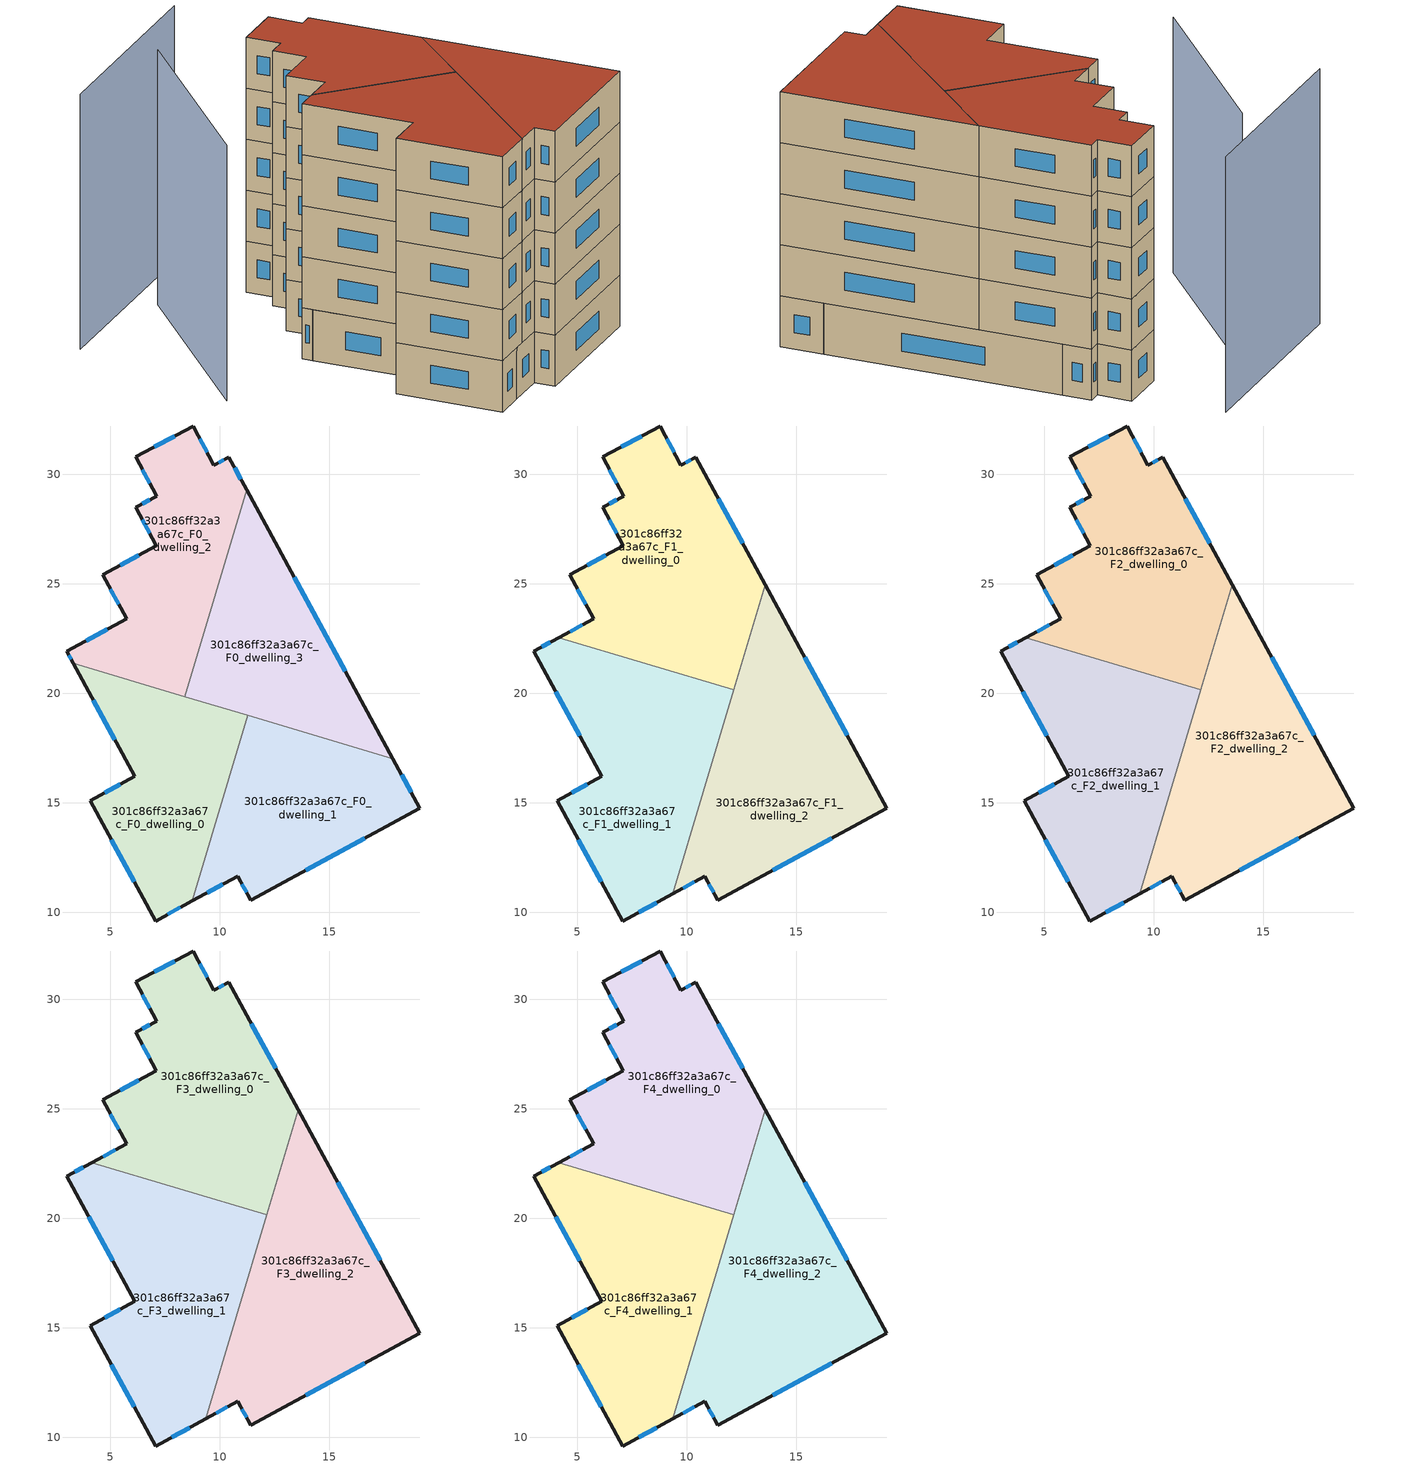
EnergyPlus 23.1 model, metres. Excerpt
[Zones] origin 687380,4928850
301c86ff32a3a67c_F0_dwelling_0
 floor ground (EU_floor_Construction): 11.28,18.98 8.75,10.51 7.06,9.59 4.07,15.09 6.11,16.21 3.3,21.37 z0
 wall outside (EU_wall_Construction): 3.3,21.37 6.11,16.21 4.07,15.09 7.06,9.59 8.75,10.51 z0:3
 wall to 301c86ff32a3a67c_F0_dwelling_1 (EU_wall_Construction): 8.75,10.51 11.28,18.98 z0:3
 wall to 301c86ff32a3a67c_F0_dwelling_2 (EU_wall_Construction): 8.4,19.84 3.3,21.37 z0:3
 wall to 301c86ff32a3a67c_F0_dwelling_3 (EU_wall_Construction): 11.28,18.98 8.4,19.84 z0:3
 window (EU_Window_Construction): 4.21,19.69 5.2,17.88 / 7.61,9.89 8.2,10.21 / 5.04,13.31 6.09,11.38 / 5.45,15.84 4.73,15.46 z0.98:2.02
301c86ff32a3a67c_F0_dwelling_1
 floor ground (EU_floor_Construction): 17.91,17 19.13,14.75 11.41,10.54 10.81,11.63 8.75,10.51 11.28,18.98 z0
 wall outside (EU_wall_Construction): 8.75,10.51 10.81,11.63 11.41,10.54 19.13,14.75 17.91,17 z0:3
 wall to 301c86ff32a3a67c_F0_dwelling_3 (EU_wall_Construction): 17.91,17 11.28,18.98 z0:3
 window (EU_Window_Construction): 18.73,15.49 18.3,16.27 / 13.92,11.91 16.62,13.39 / 11.01,11.28 11.21,10.9 / 9.42,10.88 10.14,11.27 z0.98:2.02
301c86ff32a3a67c_F0_dwelling_2
 floor ground (EU_floor_Construction): 10.4,30.78 11.22,29.28 8.4,19.84 3.3,21.37 3,21.92 5.74,23.41 4.64,25.41 7.1,26.75 6.15,28.49 7.11,29 6.15,30.79 8.78,32.2 9.72,30.41 z0
 wall outside (EU_wall_Construction): 11.22,29.28 10.4,30.78 9.72,30.41 8.78,32.2 6.15,30.79 7.11,29 6.15,28.49 7.1,26.75 4.64,25.41 5.74,23.41 3,21.92 3.3,21.37 z0:3
 wall to 301c86ff32a3a67c_F0_dwelling_3 (EU_wall_Construction): 8.4,19.84 11.22,29.28 z0:3
 window (EU_Window_Construction): 3.1,21.74 3.2,21.54 / 4.85,22.92 3.89,22.4 / 5,24.75 5.38,24.06 / 6.3,26.31 5.44,25.84 / 6.46,27.92 6.79,27.31 / 6.8,28.84 6.46,28.65 / 6.46,30.21 6.8,29.59 / 7.93,31.75 7.01,31.25 / 9.42,31 9.09,31.62 / 10.18,30.66 9.94,30.53 / 10.95,29.77 10.67,30.3 z0.98:2.02
301c86ff32a3a67c_F0_dwelling_3
 floor ground (EU_floor_Construction): 11.22,29.28 17.91,17 8.4,19.84 z0
 wall outside (EU_wall_Construction): 17.91,17 11.22,29.28 z0:3
 window (EU_Window_Construction): 15.73,21 13.39,25.29 z0.98:2.02
301c86ff32a3a67c_F1_dwelling_0
 floor to 301c86ff32a3a67c_F0_dwelling_2 (EU_floor_Construction): 10.4,30.78 11.22,29.28 8.79,21.15 4.14,22.53 5.74,23.41 4.64,25.41 7.1,26.75 6.15,28.49 7.11,29 6.15,30.79 8.78,32.2 9.72,30.41 z3
 floor to 301c86ff32a3a67c_F0_dwelling_3 (EU_floor_Construction): 11.22,29.28 13.57,24.96 12.14,20.15 8.79,21.15 z3
 wall outside (EU_wall_Construction): 13.57,24.96 10.4,30.78 9.72,30.41 8.78,32.2 6.15,30.79 7.11,29 6.15,28.49 7.1,26.75 4.64,25.41 5.74,23.41 4.14,22.53 z3:6
 wall to 301c86ff32a3a67c_F1_dwelling_1 (EU_wall_Construction): 4.14,22.53 12.14,20.15 z3:6
 wall to 301c86ff32a3a67c_F1_dwelling_2 (EU_wall_Construction): 12.14,20.15 13.57,24.96 z3:6
 window (EU_Window_Construction): 6.3,26.31 5.44,25.84 / 6.46,27.92 6.79,27.31 / 6.8,28.84 6.46,28.65 / 6.46,30.21 6.8,29.59 / 7.93,31.75 7.01,31.25 / 9.42,31 9.09,31.62 / 10.18,30.66 9.94,30.53 / 12.54,26.85 11.43,28.89 / 5.22,23.12 4.66,22.82 / 5,24.75 5.38,24.06 z3.98:5.02
301c86ff32a3a67c_F1_dwelling_1
 floor to 301c86ff32a3a67c_F0_dwelling_0 (EU_floor_Construction): 11.28,18.98 8.75,10.51 7.06,9.59 4.07,15.09 6.11,16.21 3.3,21.37 z3
 floor to 301c86ff32a3a67c_F0_dwelling_2 (EU_floor_Construction): 8.79,21.15 8.4,19.84 3.3,21.37 3,21.92 4.14,22.53 z3
 floor to 301c86ff32a3a67c_F0_dwelling_1 (EU_floor_Construction): 11.75,18.84 9.36,10.84 8.75,10.51 11.28,18.98 z3
 floor to 301c86ff32a3a67c_F0_dwelling_3 (EU_floor_Construction): 12.14,20.15 11.75,18.84 8.4,19.84 8.79,21.15 z3
 wall outside (EU_wall_Construction): 4.14,22.53 3,21.92 6.11,16.21 4.07,15.09 7.06,9.59 9.36,10.84 z3:6
 wall to 301c86ff32a3a67c_F1_dwelling_2 (EU_wall_Construction): 9.36,10.84 12.14,20.15 z3:6
 window (EU_Window_Construction): 5.45,15.84 4.73,15.46 / 4.01,20.06 5.1,18.06 / 3.77,22.33 3.37,22.12 / 7.81,10 8.61,10.44 / 5.04,13.31 6.09,11.38 z3.98:5.02
301c86ff32a3a67c_F1_dwelling_2
 floor to 301c86ff32a3a67c_F0_dwelling_1 (EU_floor_Construction): 17.91,17 19.13,14.75 11.41,10.54 10.81,11.63 9.36,10.84 11.75,18.84 z3
 floor to 301c86ff32a3a67c_F0_dwelling_3 (EU_floor_Construction): 13.57,24.96 17.91,17 11.75,18.84 z3
 wall outside (EU_wall_Construction): 9.36,10.84 10.81,11.63 11.41,10.54 19.13,14.75 13.57,24.96 z3:6
 window (EU_Window_Construction): 9.83,11.1 10.34,11.38 / 17.32,18.07 15.38,21.64 / 13.92,11.91 16.62,13.39 / 11.01,11.28 11.21,10.9 z3.98:5.02
301c86ff32a3a67c_F2_dwelling_0
 floor to 301c86ff32a3a67c_F1_dwelling_0 (EU_floor_Construction): 10.4,30.78 13.57,24.96 12.14,20.15 4.14,22.53 5.74,23.41 4.64,25.41 7.1,26.75 6.15,28.49 7.11,29 6.15,30.79 8.78,32.2 9.72,30.41 z6
 wall outside (EU_wall_Construction): 13.57,24.96 10.4,30.78 9.72,30.41 8.78,32.2 6.15,30.79 7.11,29 6.15,28.49 7.1,26.75 4.64,25.41 5.74,23.41 4.14,22.53 z6:9
 wall to 301c86ff32a3a67c_F2_dwelling_1 (EU_wall_Construction): 4.14,22.53 12.14,20.15 z6:9
 wall to 301c86ff32a3a67c_F2_dwelling_2 (EU_wall_Construction): 12.14,20.15 13.57,24.96 z6:9
 window (EU_Window_Construction): 6.3,26.31 5.44,25.84 / 6.46,27.92 6.79,27.31 / 6.8,28.84 6.46,28.65 / 6.46,30.21 6.8,29.59 / 7.93,31.75 7.01,31.25 / 9.42,31 9.09,31.62 / 10.18,30.66 9.94,30.53 / 12.54,26.85 11.43,28.89 / 5.22,23.12 4.66,22.82 / 5,24.75 5.38,24.06 z6.98:8.02
301c86ff32a3a67c_F2_dwelling_1
 floor to 301c86ff32a3a67c_F1_dwelling_1 (EU_floor_Construction): 12.14,20.15 9.36,10.84 7.06,9.59 4.07,15.09 6.11,16.21 3,21.92 4.14,22.53 z6
 wall outside (EU_wall_Construction): 4.14,22.53 3,21.92 6.11,16.21 4.07,15.09 7.06,9.59 9.36,10.84 z6:9
 wall to 301c86ff32a3a67c_F2_dwelling_2 (EU_wall_Construction): 9.36,10.84 12.14,20.15 z6:9
 window (EU_Window_Construction): 5.45,15.84 4.73,15.46 / 4.01,20.06 5.1,18.06 / 3.77,22.33 3.37,22.12 / 7.81,10 8.61,10.44 / 5.04,13.31 6.09,11.38 z6.98:8.02
301c86ff32a3a67c_F2_dwelling_2
 floor to 301c86ff32a3a67c_F1_dwelling_2 (EU_floor_Construction): 13.57,24.96 19.13,14.75 11.41,10.54 10.81,11.63 9.36,10.84 z6
 wall outside (EU_wall_Construction): 9.36,10.84 10.81,11.63 11.41,10.54 19.13,14.75 13.57,24.96 z6:9
 window (EU_Window_Construction): 9.83,11.1 10.34,11.38 / 17.32,18.07 15.38,21.64 / 13.92,11.91 16.62,13.39 / 11.01,11.28 11.21,10.9 z6.98:8.02
301c86ff32a3a67c_F3_dwelling_0
 floor to 301c86ff32a3a67c_F2_dwelling_0 (EU_floor_Construction): 10.4,30.78 13.57,24.96 12.14,20.15 4.14,22.53 5.74,23.41 4.64,25.41 7.1,26.75 6.15,28.49 7.11,29 6.15,30.79 8.78,32.2 9.72,30.41 z9
 wall outside (EU_wall_Construction): 13.57,24.96 10.4,30.78 9.72,30.41 8.78,32.2 6.15,30.79 7.11,29 6.15,28.49 7.1,26.75 4.64,25.41 5.74,23.41 4.14,22.53 z9:12
 wall to 301c86ff32a3a67c_F3_dwelling_1 (EU_wall_Construction): 4.14,22.53 12.14,20.15 z9:12
 wall to 301c86ff32a3a67c_F3_dwelling_2 (EU_wall_Construction): 12.14,20.15 13.57,24.96 z9:12
 window (EU_Window_Construction): 6.3,26.31 5.44,25.84 / 6.46,27.92 6.79,27.31 / 6.8,28.84 6.46,28.65 / 6.46,30.21 6.8,29.59 / 7.93,31.75 7.01,31.25 / 9.42,31 9.09,31.62 / 10.18,30.66 9.94,30.53 / 12.54,26.85 11.43,28.89 / 5.22,23.12 4.66,22.82 / 5,24.75 5.38,24.06 z9.98:11.02
301c86ff32a3a67c_F3_dwelling_1
 floor to 301c86ff32a3a67c_F2_dwelling_1 (EU_floor_Construction): 12.14,20.15 9.36,10.84 7.06,9.59 4.07,15.09 6.11,16.21 3,21.92 4.14,22.53 z9
 wall outside (EU_wall_Construction): 4.14,22.53 3,21.92 6.11,16.21 4.07,15.09 7.06,9.59 9.36,10.84 z9:12
 wall to 301c86ff32a3a67c_F3_dwelling_2 (EU_wall_Construction): 9.36,10.84 12.14,20.15 z9:12
 window (EU_Window_Construction): 5.45,15.84 4.73,15.46 / 4.01,20.06 5.1,18.06 / 3.77,22.33 3.37,22.12 / 7.81,10 8.61,10.44 / 5.04,13.31 6.09,11.38 z9.98:11.02
301c86ff32a3a67c_F3_dwelling_2
 floor to 301c86ff32a3a67c_F2_dwelling_2 (EU_floor_Construction): 13.57,24.96 19.13,14.75 11.41,10.54 10.81,11.63 9.36,10.84 z9
 wall outside (EU_wall_Construction): 9.36,10.84 10.81,11.63 11.41,10.54 19.13,14.75 13.57,24.96 z9:12
 window (EU_Window_Construction): 9.83,11.1 10.34,11.38 / 17.32,18.07 15.38,21.64 / 13.92,11.91 16.62,13.39 / 11.01,11.28 11.21,10.9 z9.98:11.02
301c86ff32a3a67c_F4_dwelling_0
 floor to 301c86ff32a3a67c_F3_dwelling_0 (EU_floor_Construction): 10.4,30.78 13.57,24.96 12.14,20.15 4.14,22.53 5.74,23.41 4.64,25.41 7.1,26.75 6.15,28.49 7.11,29 6.15,30.79 8.78,32.2 9.72,30.41 z12
 wall outside (EU_wall_Construction): 13.57,24.96 10.4,30.78 9.72,30.41 8.78,32.2 6.15,30.79 7.11,29 6.15,28.49 7.1,26.75 4.64,25.41 5.74,23.41 4.14,22.53 z12:15
 wall to 301c86ff32a3a67c_F4_dwelling_1 (EU_wall_Construction): 4.14,22.53 12.14,20.15 z12:15
 wall to 301c86ff32a3a67c_F4_dwelling_2 (EU_wall_Construction): 12.14,20.15 13.57,24.96 z12:15
 window (EU_Window_Construction): 6.3,26.31 5.44,25.84 / 6.46,27.92 6.79,27.31 / 6.8,28.84 6.46,28.65 / 6.46,30.21 6.8,29.59 / 7.93,31.75 7.01,31.25 / 9.42,31 9.09,31.62 / 10.18,30.66 9.94,30.53 / 12.54,26.85 11.43,28.89 / 5.22,23.12 4.66,22.82 / 5,24.75 5.38,24.06 z12.98:14.02
 roof outside (EU_roof_Construction): 12.14,20.15 13.57,24.96 10.4,30.78 9.72,30.41 8.78,32.2 6.15,30.79 7.11,29 6.15,28.49 7.1,26.75 4.64,25.41 5.74,23.41 4.14,22.53 z15
301c86ff32a3a67c_F4_dwelling_1
 floor to 301c86ff32a3a67c_F3_dwelling_1 (EU_floor_Construction): 12.14,20.15 9.36,10.84 7.06,9.59 4.07,15.09 6.11,16.21 3,21.92 4.14,22.53 z12
 wall outside (EU_wall_Construction): 4.14,22.53 3,21.92 6.11,16.21 4.07,15.09 7.06,9.59 9.36,10.84 z12:15
 wall to 301c86ff32a3a67c_F4_dwelling_2 (EU_wall_Construction): 9.36,10.84 12.14,20.15 z12:15
 window (EU_Window_Construction): 5.45,15.84 4.73,15.46 / 4.01,20.06 5.1,18.06 / 3.77,22.33 3.37,22.12 / 7.81,10 8.61,10.44 / 5.04,13.31 6.09,11.38 z12.98:14.02
 roof outside (EU_roof_Construction): 9.36,10.84 12.14,20.15 4.14,22.53 3,21.92 6.11,16.21 4.07,15.09 7.06,9.59 z15
301c86ff32a3a67c_F4_dwelling_2
 floor to 301c86ff32a3a67c_F3_dwelling_2 (EU_floor_Construction): 13.57,24.96 19.13,14.75 11.41,10.54 10.81,11.63 9.36,10.84 z12
 wall outside (EU_wall_Construction): 9.36,10.84 10.81,11.63 11.41,10.54 19.13,14.75 13.57,24.96 z12:15
 window (EU_Window_Construction): 9.83,11.1 10.34,11.38 / 17.32,18.07 15.38,21.64 / 13.92,11.91 16.62,13.39 / 11.01,11.28 11.21,10.9 z12.98:14.02
 roof outside (EU_roof_Construction): 19.13,14.75 13.57,24.96 9.36,10.84 10.81,11.63 11.41,10.54 z15
shading: 1.38,32.44 -3.68,20.02 / 5.71,36.49 -5.62,30.29 z0:15
[Building]
EU S2 Campaign: North Axis=0; Terrain=City; Solar Distribution=FullExterior
[Site:Location]
Bologna: Latitude=44.5; Longitude=11.25; Time Zone=1; Elevation=37
[SizingPeriod:WeatherFileDays]
AnnualSizingPeriod: Begin Month=1; Begin Day of Month=1; End Month=12; End Day of Month=31; Day of Week for Start Day=Monday; Use Weather File Daylight Saving Period=No; Use Weather File Rain and Snow Indicators=No
[MATERIAL]
EU_InternalMass_Material: Roughness=MediumRough; Thickness=0.1; Conductivity=1; Density=1800; Specific Heat=900; Thermal Absorptance=0.9; Solar Absorptance=0.7; Visible Absorptance=0.7
[MATERIAL:NOMASS] Roughness=MediumRough; Thermal Absorptance=0.9; Solar Absorptance=0.7; Visible Absorptance=0.7
Name | Thermal Resistance
EU_wall_NoMass | 0.905828
EU_roof_NoMass | 0.37593
EU_floor_NoMass | 0.67114
[WINDOWMATERIAL:SIMPLEGLAZINGSYSTEM]
EU_Window_SimpleGlazing: UFactor=4.52486; Solar Heat Gain Coefficient=0.85; Visible Transmittance=0.85
[CONSTRUCTION]
EU_wall_Construction: EU_wall_NoMass
EU_roof_Construction: EU_roof_NoMass
EU_floor_Construction: EU_floor_NoMass
EU_InternalMass_Construction: EU_InternalMass_Material
EU_Window_Construction: EU_Window_SimpleGlazing
[ZONE] Type=1; Multiplier=1; Ceiling Height=autocalculate; Floor Area=autocalculate; Part of Total Floor Area=Yes
Name | Volume
301c86ff32a3a67c_F0_dwelling_0; 301c86ff32a3a67c_F0_dwelling_3 | 146.641
301c86ff32a3a67c_F1_dwelling_0; 301c86ff32a3a67c_F2_dwelling_0; 301c86ff32a3a67c_F3_dwelling_0; 301c86ff32a3a67c_F4_dwelling_0 | 195.541
301c86ff32a3a67c_F0_dwelling_1 | 146.638
301c86ff32a3a67c_F1_dwelling_1; 301c86ff32a3a67c_F2_dwelling_1; 301c86ff32a3a67c_F3_dwelling_1; 301c86ff32a3a67c_F4_dwelling_1 | 195.517
301c86ff32a3a67c_F0_dwelling_2 | 146.652
301c86ff32a3a67c_F1_dwelling_2; 301c86ff32a3a67c_F2_dwelling_2; 301c86ff32a3a67c_F3_dwelling_2; 301c86ff32a3a67c_F4_dwelling_2 | 195.51
[INTERNALMASS] Construction=EU_InternalMass_Construction
Name | Zone or ZoneList | Surface Area
301c86ff32a3a67c_F0_dwelling_0_EU_InternalMass | 301c86ff32a3a67c_F0_dwelling_0 | 48.8804
301c86ff32a3a67c_F0_dwelling_1_EU_InternalMass | 301c86ff32a3a67c_F0_dwelling_1 | 48.8793
301c86ff32a3a67c_F0_dwelling_2_EU_InternalMass | 301c86ff32a3a67c_F0_dwelling_2 | 48.8832
301c86ff32a3a67c_F0_dwelling_3_EU_InternalMass | 301c86ff32a3a67c_F0_dwelling_3 | 48.8808
301c86ff32a3a67c_F1_dwelling_0_EU_InternalMass | 301c86ff32a3a67c_F1_dwelling_0 | 65.1791
301c86ff32a3a67c_F1_dwelling_1_EU_InternalMass | 301c86ff32a3a67c_F1_dwelling_1 | 65.172
301c86ff32a3a67c_F1_dwelling_2_EU_InternalMass | 301c86ff32a3a67c_F1_dwelling_2 | 65.1698
301c86ff32a3a67c_F2_dwelling_0_EU_InternalMass | 301c86ff32a3a67c_F2_dwelling_0 | 65.1791
301c86ff32a3a67c_F2_dwelling_1_EU_InternalMass | 301c86ff32a3a67c_F2_dwelling_1 | 65.172
301c86ff32a3a67c_F2_dwelling_2_EU_InternalMass | 301c86ff32a3a67c_F2_dwelling_2 | 65.1698
301c86ff32a3a67c_F3_dwelling_0_EU_InternalMass | 301c86ff32a3a67c_F3_dwelling_0 | 65.1791
301c86ff32a3a67c_F3_dwelling_1_EU_InternalMass | 301c86ff32a3a67c_F3_dwelling_1 | 65.172
301c86ff32a3a67c_F3_dwelling_2_EU_InternalMass | 301c86ff32a3a67c_F3_dwelling_2 | 65.1698
301c86ff32a3a67c_F4_dwelling_0_EU_InternalMass | 301c86ff32a3a67c_F4_dwelling_0 | 65.1791
301c86ff32a3a67c_F4_dwelling_1_EU_InternalMass | 301c86ff32a3a67c_F4_dwelling_1 | 65.172
301c86ff32a3a67c_F4_dwelling_2_EU_InternalMass | 301c86ff32a3a67c_F4_dwelling_2 | 65.1698
[OTHEREQUIPMENT] Fuel Type=Electricity; Design Level Calculation Method=Watts/Area; Power per Zone Floor Area=1; Fraction Latent=0; Fraction Radiant=0; Fraction Lost=0; Carbon Dioxide Generation Rate=0; EndUse Subcategory=EU_Step8_InternalGains
Name | Zone or ZoneList or Space or SpaceList | Schedule
EU_Step8_InternalGain_301c86ff32a3a67c_F0_dwelling_0_f000 | 301c86ff32a3a67c_F0_dwelling_0 | EU_Step8_GainSchedule_301c86ff32a3a67c_F0_dwelling_0_f000
EU_Step8_InternalGain_301c86ff32a3a67c_F0_dwelling_1_f000 | 301c86ff32a3a67c_F0_dwelling_1 | EU_Step8_GainSchedule_301c86ff32a3a67c_F0_dwelling_1_f000
EU_Step8_InternalGain_301c86ff32a3a67c_F0_dwelling_2_f000 | 301c86ff32a3a67c_F0_dwelling_2 | EU_Step8_GainSchedule_301c86ff32a3a67c_F0_dwelling_2_f000
EU_Step8_InternalGain_301c86ff32a3a67c_F0_dwelling_3_f000 | 301c86ff32a3a67c_F0_dwelling_3 | EU_Step8_GainSchedule_301c86ff32a3a67c_F0_dwelling_3_f000
EU_Step8_InternalGain_301c86ff32a3a67c_F1_dwelling_0_f000 | 301c86ff32a3a67c_F1_dwelling_0 | EU_Step8_GainSchedule_301c86ff32a3a67c_F1_dwelling_0_f000
EU_Step8_InternalGain_301c86ff32a3a67c_F1_dwelling_1_f000 | 301c86ff32a3a67c_F1_dwelling_1 | EU_Step8_GainSchedule_301c86ff32a3a67c_F1_dwelling_1_f000
EU_Step8_InternalGain_301c86ff32a3a67c_F1_dwelling_2_f000 | 301c86ff32a3a67c_F1_dwelling_2 | EU_Step8_GainSchedule_301c86ff32a3a67c_F1_dwelling_2_f000
EU_Step8_InternalGain_301c86ff32a3a67c_F2_dwelling_0_f000 | 301c86ff32a3a67c_F2_dwelling_0 | EU_Step8_GainSchedule_301c86ff32a3a67c_F2_dwelling_0_f000
EU_Step8_InternalGain_301c86ff32a3a67c_F2_dwelling_1_f000 | 301c86ff32a3a67c_F2_dwelling_1 | EU_Step8_GainSchedule_301c86ff32a3a67c_F2_dwelling_1_f000
EU_Step8_InternalGain_301c86ff32a3a67c_F2_dwelling_2_f000 | 301c86ff32a3a67c_F2_dwelling_2 | EU_Step8_GainSchedule_301c86ff32a3a67c_F2_dwelling_2_f000
EU_Step8_InternalGain_301c86ff32a3a67c_F3_dwelling_0_f000 | 301c86ff32a3a67c_F3_dwelling_0 | EU_Step8_GainSchedule_301c86ff32a3a67c_F3_dwelling_0_f000
EU_Step8_InternalGain_301c86ff32a3a67c_F3_dwelling_1_f000 | 301c86ff32a3a67c_F3_dwelling_1 | EU_Step8_GainSchedule_301c86ff32a3a67c_F3_dwelling_1_f000
EU_Step8_InternalGain_301c86ff32a3a67c_F3_dwelling_2_f000 | 301c86ff32a3a67c_F3_dwelling_2 | EU_Step8_GainSchedule_301c86ff32a3a67c_F3_dwelling_2_f000
EU_Step8_InternalGain_301c86ff32a3a67c_F4_dwelling_0_f000 | 301c86ff32a3a67c_F4_dwelling_0 | EU_Step8_GainSchedule_301c86ff32a3a67c_F4_dwelling_0_f000
EU_Step8_InternalGain_301c86ff32a3a67c_F4_dwelling_1_f000 | 301c86ff32a3a67c_F4_dwelling_1 | EU_Step8_GainSchedule_301c86ff32a3a67c_F4_dwelling_1_f000
EU_Step8_InternalGain_301c86ff32a3a67c_F4_dwelling_2_f000 | 301c86ff32a3a67c_F4_dwelling_2 | EU_Step8_GainSchedule_301c86ff32a3a67c_F4_dwelling_2_f000
[ZONEVENTILATION:DESIGNFLOWRATE] Schedule=EU_AlwaysOn; Design Flow Rate Calculation Method=AirChanges/Hour; Air Changes per Hour=0.73129; Ventilation Type=Natural; Fan Pressure Rise=0; Fan Total Efficiency=1; Constant Term Coefficient=1; Temperature Term Coefficient=0; Velocity Term Coefficient=0; Velocity Squared Term Coefficient=0; Minimum Indoor Temperature=-100; Maximum Indoor Temperature=100; Delta Temperature=-100; Minimum Outdoor Temperature=-100; Maximum Outdoor Temperature=100; Maximum Wind Speed=40
Name | Zone or ZoneList or Space or SpaceList
EU_ConstantAir_301c86ff32a3a67c_F0_dwelling_0 | 301c86ff32a3a67c_F0_dwelling_0
EU_ConstantAir_301c86ff32a3a67c_F0_dwelling_1 | 301c86ff32a3a67c_F0_dwelling_1
EU_ConstantAir_301c86ff32a3a67c_F0_dwelling_2 | 301c86ff32a3a67c_F0_dwelling_2
EU_ConstantAir_301c86ff32a3a67c_F0_dwelling_3 | 301c86ff32a3a67c_F0_dwelling_3
EU_ConstantAir_301c86ff32a3a67c_F1_dwelling_0 | 301c86ff32a3a67c_F1_dwelling_0
EU_ConstantAir_301c86ff32a3a67c_F1_dwelling_1 | 301c86ff32a3a67c_F1_dwelling_1
EU_ConstantAir_301c86ff32a3a67c_F1_dwelling_2 | 301c86ff32a3a67c_F1_dwelling_2
EU_ConstantAir_301c86ff32a3a67c_F2_dwelling_0 | 301c86ff32a3a67c_F2_dwelling_0
EU_ConstantAir_301c86ff32a3a67c_F2_dwelling_1 | 301c86ff32a3a67c_F2_dwelling_1
EU_ConstantAir_301c86ff32a3a67c_F2_dwelling_2 | 301c86ff32a3a67c_F2_dwelling_2
EU_ConstantAir_301c86ff32a3a67c_F3_dwelling_0 | 301c86ff32a3a67c_F3_dwelling_0
EU_ConstantAir_301c86ff32a3a67c_F3_dwelling_1 | 301c86ff32a3a67c_F3_dwelling_1
EU_ConstantAir_301c86ff32a3a67c_F3_dwelling_2 | 301c86ff32a3a67c_F3_dwelling_2
EU_ConstantAir_301c86ff32a3a67c_F4_dwelling_0 | 301c86ff32a3a67c_F4_dwelling_0
EU_ConstantAir_301c86ff32a3a67c_F4_dwelling_1 | 301c86ff32a3a67c_F4_dwelling_1
EU_ConstantAir_301c86ff32a3a67c_F4_dwelling_2 | 301c86ff32a3a67c_F4_dwelling_2
[HVACTEMPLATE:THERMOSTAT] Constant Heating Setpoint=20; Constant Cooling Setpoint=50
EU_HeatOnly_301c86ff32a3a67c_F0_dwelling_0; EU_HeatOnly_301c86ff32a3a67c_F0_dwelling_1; EU_HeatOnly_301c86ff32a3a67c_F0_dwelling_2; EU_HeatOnly_301c86ff32a3a67c_F0_dwelling_3; EU_HeatOnly_301c86ff32a3a67c_F1_dwelling_0; EU_HeatOnly_301c86ff32a3a67c_F1_dwelling_1; EU_HeatOnly_301c86ff32a3a67c_F1_dwelling_2; EU_HeatOnly_301c86ff32a3a67c_F2_dwelling_0; EU_HeatOnly_301c86ff32a3a67c_F2_dwelling_1; EU_HeatOnly_301c86ff32a3a67c_F2_dwelling_2; EU_HeatOnly_301c86ff32a3a67c_F3_dwelling_0; EU_HeatOnly_301c86ff32a3a67c_F3_dwelling_1; EU_HeatOnly_301c86ff32a3a67c_F3_dwelling_2; EU_HeatOnly_301c86ff32a3a67c_F4_dwelling_0; EU_HeatOnly_301c86ff32a3a67c_F4_dwelling_1; EU_HeatOnly_301c86ff32a3a67c_F4_dwelling_2
[HVACTEMPLATE:ZONE:IDEALLOADSAIRSYSTEM] System Availability Schedule=EU_AlwaysOn; Maximum Heating Supply Air Temperature=50; Minimum Cooling Supply Air Temperature=13; Maximum Heating Supply Air Humidity Ratio=0.0156; Minimum Cooling Supply Air Humidity Ratio=0.0077; Heating Limit=NoLimit; Cooling Limit=NoLimit; Heating Availability Schedule=EU_AlwaysOn; Cooling Availability Schedule=EU_CoolingOff; Dehumidification Control Type=ConstantSensibleHeatRatio; Cooling Sensible Heat Ratio=0.7; Dehumidification Setpoint=60; Humidification Control Type=None; Humidification Setpoint=30; Outdoor Air Method=None; Outdoor Air Flow Rate per Person=0.00944; Outdoor Air Flow Rate per Zone Floor Area=0; Outdoor Air Flow Rate per Zone=0; Demand Controlled Ventilation Type=None; Outdoor Air Economizer Type=NoEconomizer; Heat Recovery Type=None; Sensible Heat Recovery Effectiveness=0.7; Latent Heat Recovery Effectiveness=0.65
Name | Template Thermostat
301c86ff32a3a67c_F0_dwelling_0 | EU_HeatOnly_301c86ff32a3a67c_F0_dwelling_0
301c86ff32a3a67c_F0_dwelling_1 | EU_HeatOnly_301c86ff32a3a67c_F0_dwelling_1
301c86ff32a3a67c_F0_dwelling_2 | EU_HeatOnly_301c86ff32a3a67c_F0_dwelling_2
301c86ff32a3a67c_F0_dwelling_3 | EU_HeatOnly_301c86ff32a3a67c_F0_dwelling_3
301c86ff32a3a67c_F1_dwelling_0 | EU_HeatOnly_301c86ff32a3a67c_F1_dwelling_0
301c86ff32a3a67c_F1_dwelling_1 | EU_HeatOnly_301c86ff32a3a67c_F1_dwelling_1
301c86ff32a3a67c_F1_dwelling_2 | EU_HeatOnly_301c86ff32a3a67c_F1_dwelling_2
301c86ff32a3a67c_F2_dwelling_0 | EU_HeatOnly_301c86ff32a3a67c_F2_dwelling_0
301c86ff32a3a67c_F2_dwelling_1 | EU_HeatOnly_301c86ff32a3a67c_F2_dwelling_1
301c86ff32a3a67c_F2_dwelling_2 | EU_HeatOnly_301c86ff32a3a67c_F2_dwelling_2
301c86ff32a3a67c_F3_dwelling_0 | EU_HeatOnly_301c86ff32a3a67c_F3_dwelling_0
301c86ff32a3a67c_F3_dwelling_1 | EU_HeatOnly_301c86ff32a3a67c_F3_dwelling_1
301c86ff32a3a67c_F3_dwelling_2 | EU_HeatOnly_301c86ff32a3a67c_F3_dwelling_2
301c86ff32a3a67c_F4_dwelling_0 | EU_HeatOnly_301c86ff32a3a67c_F4_dwelling_0
301c86ff32a3a67c_F4_dwelling_1 | EU_HeatOnly_301c86ff32a3a67c_F4_dwelling_1
301c86ff32a3a67c_F4_dwelling_2 | EU_HeatOnly_301c86ff32a3a67c_F4_dwelling_2
[SIZING:ZONE] Zone Cooling Design Supply Air Temperature Input Method=SupplyAirTemperature; Zone Cooling Design Supply Air Temperature=13; Zone Heating Design Supply Air Temperature Input Method=SupplyAirTemperature; Zone Heating Design Supply Air Temperature=50; Zone Cooling Design Supply Air Humidity Ratio=0.008; Zone Heating Design Supply Air Humidity Ratio=0.008; Cooling Design Air Flow Method=DesignDay; Cooling Design Air Flow Rate=0; Cooling Minimum Air Flow per Zone Floor Area=0.000762; Cooling Minimum Air Flow=0; Cooling Minimum Air Flow Fraction=0.2; Heating Design Air Flow Method=DesignDay; Heating Design Air Flow Rate=0; Heating Maximum Air Flow per Zone Floor Area=0.002032; Heating Maximum Air Flow=0.141576; Heating Maximum Air Flow Fraction=0.3; Account for Dedicated Outdoor Air System=No; Dedicated Outdoor Air System Control Strategy=NeutralSupplyAir; Dedicated Outdoor Air Low Setpoint Temperature for Design=autosize; Dedicated Outdoor Air High Setpoint Temperature for Design=autosize; Zone Load Sizing Method=Sensible Load Only No Latent Load; Zone Latent Cooling Design Supply Air Humidity Ratio Input Method=HumidityRatioDifference; Zone Cooling Design Supply Air Humidity Ratio Difference=0.005; Zone Latent Heating Design Supply Air Humidity Ratio Input Method=HumidityRatioDifference; Zone Humidification Design Supply Air Humidity Ratio Difference=0.005
301c86ff32a3a67c_F0_dwelling_0; 301c86ff32a3a67c_F0_dwelling_1; 301c86ff32a3a67c_F0_dwelling_2; 301c86ff32a3a67c_F0_dwelling_3; 301c86ff32a3a67c_F1_dwelling_0; 301c86ff32a3a67c_F1_dwelling_1; 301c86ff32a3a67c_F1_dwelling_2; 301c86ff32a3a67c_F2_dwelling_0; 301c86ff32a3a67c_F2_dwelling_1; 301c86ff32a3a67c_F2_dwelling_2; 301c86ff32a3a67c_F3_dwelling_0; 301c86ff32a3a67c_F3_dwelling_1; 301c86ff32a3a67c_F3_dwelling_2; 301c86ff32a3a67c_F4_dwelling_0; 301c86ff32a3a67c_F4_dwelling_1; 301c86ff32a3a67c_F4_dwelling_2
[SCHEDULE:CONSTANT]
Name | Hourly Value
EU_AlwaysOn | 1
EU_CoolingOff | 0
[SCHEDULE:FILE] Column Number=1; Rows to Skip at Top=0; Number of Hours of Data=8760; Column Separator=Comma; Interpolate to Timestep=No; Minutes per Item=60; Adjust Schedule for Daylight Savings=Yes
Name | File
EU_Step8_GainSchedule_301c86ff32a3a67c_F0_dwelling_0_f000 | ../../schedules/301c86ff32a3a67c/301c86ff32a3a67c_F0_dwelling_0_f000_gain.csv
EU_Step8_GainSchedule_301c86ff32a3a67c_F0_dwelling_1_f000 | ../../schedules/301c86ff32a3a67c/301c86ff32a3a67c_F0_dwelling_1_f000_gain.csv
EU_Step8_GainSchedule_301c86ff32a3a67c_F0_dwelling_2_f000 | ../../schedules/301c86ff32a3a67c/301c86ff32a3a67c_F0_dwelling_2_f000_gain.csv
EU_Step8_GainSchedule_301c86ff32a3a67c_F0_dwelling_3_f000 | ../../schedules/301c86ff32a3a67c/301c86ff32a3a67c_F0_dwelling_3_f000_gain.csv
EU_Step8_GainSchedule_301c86ff32a3a67c_F1_dwelling_0_f000 | ../../schedules/301c86ff32a3a67c/301c86ff32a3a67c_F1_dwelling_0_f000_gain.csv
EU_Step8_GainSchedule_301c86ff32a3a67c_F1_dwelling_1_f000 | ../../schedules/301c86ff32a3a67c/301c86ff32a3a67c_F1_dwelling_1_f000_gain.csv
EU_Step8_GainSchedule_301c86ff32a3a67c_F1_dwelling_2_f000 | ../../schedules/301c86ff32a3a67c/301c86ff32a3a67c_F1_dwelling_2_f000_gain.csv
EU_Step8_GainSchedule_301c86ff32a3a67c_F2_dwelling_0_f000 | ../../schedules/301c86ff32a3a67c/301c86ff32a3a67c_F2_dwelling_0_f000_gain.csv
EU_Step8_GainSchedule_301c86ff32a3a67c_F2_dwelling_1_f000 | ../../schedules/301c86ff32a3a67c/301c86ff32a3a67c_F2_dwelling_1_f000_gain.csv
EU_Step8_GainSchedule_301c86ff32a3a67c_F2_dwelling_2_f000 | ../../schedules/301c86ff32a3a67c/301c86ff32a3a67c_F2_dwelling_2_f000_gain.csv
EU_Step8_GainSchedule_301c86ff32a3a67c_F3_dwelling_0_f000 | ../../schedules/301c86ff32a3a67c/301c86ff32a3a67c_F3_dwelling_0_f000_gain.csv
EU_Step8_GainSchedule_301c86ff32a3a67c_F3_dwelling_1_f000 | ../../schedules/301c86ff32a3a67c/301c86ff32a3a67c_F3_dwelling_1_f000_gain.csv
EU_Step8_GainSchedule_301c86ff32a3a67c_F3_dwelling_2_f000 | ../../schedules/301c86ff32a3a67c/301c86ff32a3a67c_F3_dwelling_2_f000_gain.csv
EU_Step8_GainSchedule_301c86ff32a3a67c_F4_dwelling_0_f000 | ../../schedules/301c86ff32a3a67c/301c86ff32a3a67c_F4_dwelling_0_f000_gain.csv
EU_Step8_GainSchedule_301c86ff32a3a67c_F4_dwelling_1_f000 | ../../schedules/301c86ff32a3a67c/301c86ff32a3a67c_F4_dwelling_1_f000_gain.csv
EU_Step8_GainSchedule_301c86ff32a3a67c_F4_dwelling_2_f000 | ../../schedules/301c86ff32a3a67c/301c86ff32a3a67c_F4_dwelling_2_f000_gain.csv
